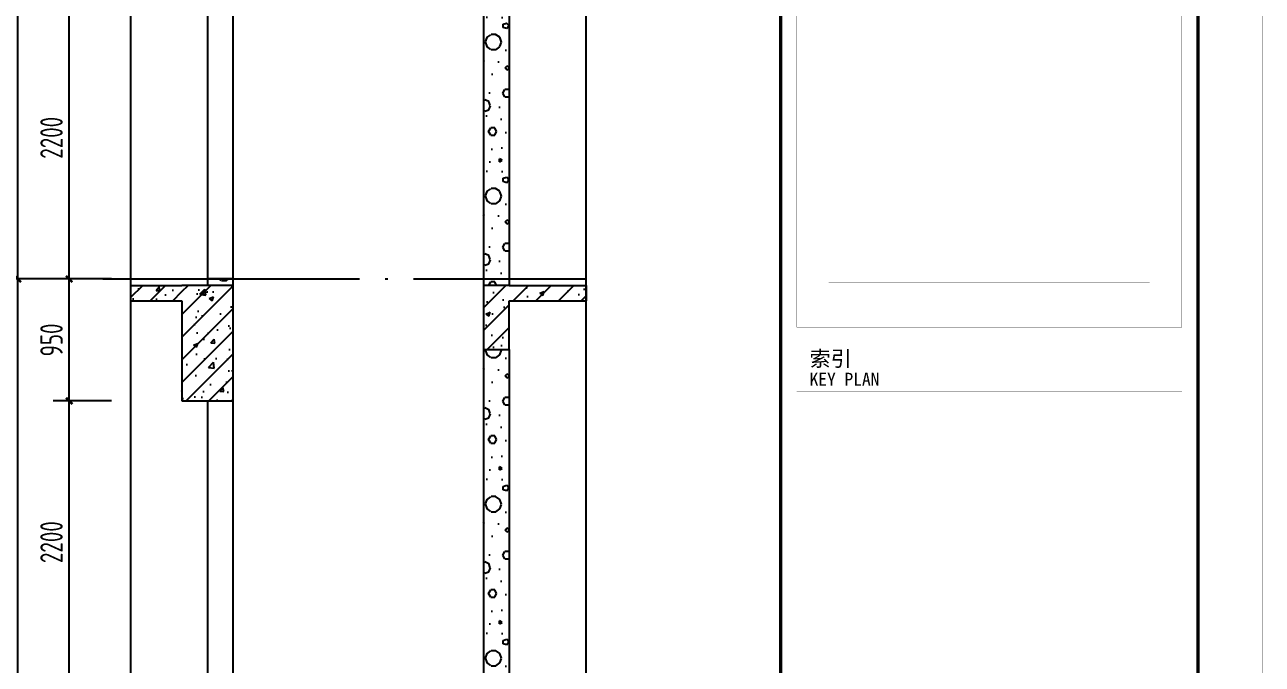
# Model space of a CAD drawing. Extents: x 116425 to 211028, y 11881 to 56060.
# Drawn here: x 201388 to 211028, y 24524 to 29506 of the extents above; entities that cross this region are included whole.
import ezdxf
from ezdxf.enums import TextEntityAlignment as Align
from ezdxf.xclip import XClip

# ---------------------------------------------------------------- set-up
doc = ezdxf.new("R2010")
doc.units = 0
doc.header["$LTSCALE"] = 1000
doc.header["$MEASUREMENT"] = 0
doc.header["$XCLIPFRAME"] = 0
doc.linetypes.add('DOTE', pattern=[2.42, 2, -0.2, 0.02, -0.2])
for name, color, linetype in [('01-标注_尺寸', 124, 'Continuous'), ('01-标注_符号', 200, 'Continuous'), ('05-填充_天正', 14, 'Continuous'), ('13#楼幕墙$0$A-TECH_结构', 21, 'Continuous'), ('A-C_窗', 140, 'Continuous'), ('A_AXIS-轴线', 36, 'DOTE'), ('A_STR-砌块墙', 121, 'Continuous'), ('A_STR-砼墙', 51, 'Continuous'), ('A_STR-砼柱', 51, 'Continuous'), ('X-104 13#平面$0$A-TECH_结构', 21, 'Continuous')]:
    doc.layers.add(name, color=color, linetype=linetype)
doc.layers.add('X-104 13#平面$0$000套内', color=226, linetype='Continuous', lineweight=30, plot=False)
doc.styles.add('_TCH_DIM_T3', font='ROS1', dxfattribs={"width": 0.8, "bigfont": 'JD'})
doc.styles.add('图签信息$0$华文细黑', font='STXIHEI_0.TTF', dxfattribs={"height": 10})
doc.dimstyles.new('_TCH_ARCH&&50', dxfattribs={"dimtxt": 175, "dimasz": 50, "dimexe": 125, "dimexo": 150, "dimgap": 50, "dimtad": 1, "dimdec": 0, "dimzin": 0, "dimdsep": 46, "dimtxsty": '_TCH_DIM_T3', "dimblk": 'ARCHTICK', "dimcen": 0.09, "dimclrt": 7, "dimazin": 2, "dimtfac": 1, "dimtdec": 0, "dimtix": 1, "dimtmove": 2, "dimatfit": 3, "dimfxl": 0, "dimtolj": 1, "dimtzin": 0, "dimarcsym": 0})
pattern_1 = [(45, (0, 0), (-88.38835, 88.38835), []), (50, (0, 0), (358.6301, -31.37607), [37.5, -412.5]), (355, (0, 0), (-69.37567, 376.09607), [30, -330]), (100.4514, (29.9, -2.6), (289.2547, 344.7198), [31.8701, -350.57106]), (46.1842, (0, 100), (533.6205, -82.7595), [56.25, -618.75]), (96.6356, (44.47, 93.1), (467.3314, 487.059), [47.8051, -525.8565]), (351.1842, (0, 100), (467.331, 487.0593), [45, -495]), (21, (50, 75), (298.45353, -201.30945), [37.5, -412.5]), (326, (50, 75), (121.65767, 362.575), [30, -330]), (71.4514, (74.87, 58.22), (420.1113, 161.26525), [31.8701, -350.57106]), (37.5, (0, 0), (6.07993, 166.44693), [0, -326, 0, -335, 0, -331.25]), (7.5, (0, 0), (131.53477, 197.20586), [0, -191, 0, -318.5, 0, -126.25]), (327.5, (-111.5, 0), (266.91122, -11.27744), [0, -125, 0, -390, 0, -517.5]), (317.5, (-161.5, 0), (291.59308, 50.0525), [0, -162.5, 0, -259, 0, -367.5])]
pattern_2 = [(0, (177, -183), (300, 600), [0, -600]), (0, (-174, -264), (300, 600), [0, -600]), (0, (21, -270), (300, 600), [0, -600]), (0, (234, -93), (300, 600), [0, -600]), (0, (-15, -300), (300, 600), [0, -600]), (0, (294, 285), (300, 600), [0, -600]), (0, (111, 237), (300, 600), [0, -600]), (0, (207, 162), (300, 600), [0, -600]), (0, (-282, 150), (300, 600), [0, -600]), (0, (12, 123), (300, 600), [0, -600]), (0, (-102, -30), (300, 600), [0, -600]), (0, (-96, -255), (300, 600), [0, -600]), (0, (129, -279), (300, 600), [0, -600]), (0, (294, -15), (300, 600), [0, -600]), (0, (-267, -108), (300, 600), [0, -600]), (0, (-216, -6), (300, 600), [0, -600]), (0, (18, -48), (300, 600), [0, -600]), (0, (-66, -135), (300, 600), [0, -600]), (0, (-114, 63), (300, 600), [0, -600]), (0, (-39, 288), (300, 600), [0, -600]), (0, (-243, -234), (300, 600), [0, -600]), (0, (87, 165), (300, 600), [0, -600]), (0, (-192, 174), (300, 600), [0, -600]), (0, (-240, 252), (300, 600), [0, -600]), (130.601294, (257.143, 97.143), (-1499.9999834, 1800.000008), [26.3416, -11037.111]), (18.43495, (214.29, 108.57), (1499.999994, 599.999996), [27.1052, -3767.6279]), (90, (214.3, 82.86), (300, 600), [25.7143, -1174.2857]), (161.56505, (240, 74.29), (-1500.000008, 599.999955), [27.1052, -3767.6279]), (53.1301, (240, 74.29), (300, 600), [28.5714, -2971.4285]), (135, (262.86, -231.43), (-300.00004, 599.99996), [24.2437, -1672.8126]), (45, (228.57, -231.43), (300, 600), [24.2437, -1672.8126]), (135, (245.71, -248.57), (-300.00004, 599.99996), [24.2437, -1672.8126]), (45, (245.71, -248.57), (300, 600), [24.2437, -1672.8126]), (116.56505, (-25.7, 171.43), (-5e-05, 1200), [31.9438, -638.8765]), (180, (-40, 200), (-300, 600), [34.2857, -565.7142]), (63.43495, (-88.57, 171.43), (3e-06, 1200), [31.9438, -638.8765]), (116.56505, (-74.3, 142.86), (-5e-05, 1200), [31.9438, -638.8765]), (0, (-74.3, 142.86), (300, 600), [34.2857, -565.7142]), (63.43495, (-40, 142.86), (3e-06, 1200), [31.9438, -638.8765]), (107.102728, (200, -31.429), (-899.9999656, 3000.0000048), [38.8613, -16282.9025]), (143.972626, (188.57, 5.714), (-5699.999928, 4199.999995), [38.8613, -8122.02]), (180, (157.14, 28.6), (-300, 600), [37.1429, -562.8571]), (36.027373, (88.57, 5.714), (5699.999958, 4199.999955), [38.8613, -8122.02]), (71.56505, (77.14, -28.57), (900.000005, 2999.999995), [36.1403, -3758.5928]), (107.102728, (88.571, -65.714), (-899.9999656, 3000.0000048), [38.8613, -16282.9025]), (143.972626, (120, -88.57), (-5699.999928, 4199.999995), [38.8613, -8122.02]), (0, (120, -88.6), (300, 600), [37.1429, -562.8571]), (36.027373, (157.143, -88.57), (5699.999958, 4199.999955), [38.8613, -8122.02]), (71.56505, (188.57, -65.71), (900.000005, 2999.999995), [36.1403, -3758.5928]), (150.25512, (205.714, 248.57), (-900.000002, 599.999993), [23.035, -4814.3196]), (90, (185.7, 237.14), (300, 600), [22.8571, -1177.1427]), (29.74488, (185.714, 237.14), (900, 599.999997), [23.035, -4814.3196]), (116.56505, (65.7, -177.14), (-5e-05, 1200), [31.9438, -638.8765]), (168.690067, (51.43, -148.57), (-2700.000002, 599.999985), [29.1373, -6089.6855]), (41.185925, (0, -162.857), (7499.9999546, 6599.9999423), [30.3718, -12725.802]), (90, (0, -191.43), (300, 600), [28.5714, -1171.4285]), (138.814074, (22.857, -211.429), (-7499.9998667, 6600.000042), [30.3718, -12725.802]), (16.699244, (22.857, -211.429), (9899.9999255, 2999.9999686), [29.8295, -12498.5375]), (60.945396, (51.43, -202.857), (299.999999, 599.9999947), [29.4161, -12325.3395]), (109.983106, (-185.714, 74.286), (-1500.0000056, 4199.999989), [33.442, -14012.1975]), (155.556045, (-197.143, 105.714), (-3900.000015, 1799.9999626), [34.523, -14465.1315]), (24.443955, (-260, 105.714), (3900.000002, 1799.9999913), [34.523, -14465.1315]), (70.016893, (-271.429, 74.286), (1500.0000045, 4199.9999896), [33.442, -14012.1975]), (109.983106, (-260, 42.857), (-1500.0000056, 4199.999989), [33.442, -14012.1975]), (160.016893, (-228.57, 31.43), (-1500.000001, 599.999973), [33.442, -6989.3775]), (19.983107, (-228.57, 31.43), (1499.999992, 599.999999), [33.442, -6989.3775]), (70.016893, (-197.143, 42.857), (1500.0000045, 4199.9999896), [33.442, -14012.1975]), (122.005383, (37.14, 20), (-300.00004, 599.99997), [26.9542, -5633.434]), (18.43495, (-2.86, 34.29), (1499.999994, 599.999996), [27.1052, -3767.6279]), (90, (-2.86, 8.57), (300, 600), [25.7143, -1174.2857]), (161.56505, (22.86, 0), (-1500.000008, 599.999955), [27.1052, -3767.6279]), (54.462322, (22.857, 0), (2099.999997, 2999.9999955), [24.578, -10298.2115]), (116.56505, (-137.14, -125.7), (-5e-05, 1200), [31.9438, -638.8765]), (180, (-151.4, -97.14), (-300, 600), [31.4286, -568.5714]), (59.036243, (-200, -125.714), (300.000001, 599.999997), [33.3197, -6963.822]), (120.963756, (-182.857, -154.286), (-300.000041, 599.999972), [33.3197, -6963.822]), (0, (-182.86, -154.3), (300, 600), [31.4286, -568.5714]), (63.43495, (-151.43, -154.3), (3e-06, 1200), [31.9438, -638.8765])]

# ---------------------------------------------------------------- blocks, each defined once
blk = doc.blocks.new('图框-A1')
for points, const_width in [([(0, 0), (841, 0), (841, 594), (0, 594)], 0.05), ([(766, 584), (25, 584), (25, 10), (766, 10)], 0.5)]:
    blk.add_lwpolyline(points, close=True, dxfattribs=dict(const_width=const_width))
blk = doc.blocks.new('13#楼幕墙')
at = {"layer": '13#楼幕墙$0$A-TECH_结构'}
blk.add_lwpolyline([(4402.3, 77600), (-600, 77600), (-600, 60000), (21800, 60000), (21800, 61600), (58100, 61600), (58100, 81220), (53261.3, 85280.2), (38100, 76526.8), (38100, 72300), (12409.7, 72300), (4402.3, 77600)], dxfattribs=at)
blk = doc.blocks.new('X-104 13#平面')
at = {"layer": 'X-104 13#平面$0$000套内'}
blk.add_lwpolyline([(4100, 77750), (4100, 68700), (-750, 68700), (-750, 59850), (21950, 59850), (21950, 61450), (58250, 61450), (58250, 71300), (48400, 71300), (48400, 73450), (53400, 73450), (53400, 80500), (58250, 80500), (58250, 81290.1), (53289, 85452.6), (37950, 76613.3), (37950, 72450), (12454.9, 72450), (4447.4, 77750)], close=True, dxfattribs=at)
at = {"xscale": 100, "yscale": 100, "zscale": 100}
for p in [(-10634.5, 42114.8), (-10634.5, -20285.2)]:
    blk.add_blockref('图框-A1', p, dxfattribs=at)
at = {"layer": 'X-104 13#平面$0$A-TECH_结构'}
blk.add_blockref('13#楼幕墙', (0, 0), dxfattribs=at)
blk = doc.blocks.new('图签信息')
at = {"const_width": 0.5}
blk.add_lwpolyline([(-65, 0), (0, 0), (0, 500.5), (-65, 500.5)], close=True, dxfattribs=at)
at = {"const_width": 0.05}
for points in [[(-62.5, 404.92), (-62.5, 227.83)], [(-62.5, 227.83), (-2.5, 227.83), (-2.5, 404.92)], [(-57.5, 234.85), (-7.5, 234.85)], [(-62.5, 227.83), (-2.5, 227.83)], [(-62.5, 217.74), (-2.5, 217.74)]]:
    blk.add_lwpolyline(points, dxfattribs=at)
at = {"style": '图签信息$0$华文细黑'}
for s, height, p in [('索引', 2.4, (-60.5, 224.14)), ('KEY PLAN', 2, (-60.5, 220.74))]:
    blk.add_text(s, height=height, dxfattribs=at).set_placement(p, align=Align.TOP_LEFT)
blk = doc.blocks.new('图签-A1')
at = {"color": 2}
blk.add_blockref('图签信息', (0, 0), dxfattribs=at)
blk = doc.blocks.new('_ArchTick')
at = {"color": 0, "linetype": 'ByBlock', "const_width": 0.4}
blk.add_lwpolyline([(-0.5, -0.5), (0.5, 0.5)], dxfattribs=at)
blk = doc.blocks.new('*D760')
at = {"layer": '01-标注_尺寸', "color": 0, "lineweight": -2, "transparency": 16777216}
for p, q in [((201995.2, 27525.4), (201209.1, 27525.4)), ((201334.1, 24375.4), (201334.1, 27525.4)), ((201995.2, 24375.4), (201209.1, 24375.4))]:
    blk.add_line(p, q, dxfattribs=at)
at = {"layer": 'Defpoints', "color": 0, "transparency": 16777216}
for p in [(201334.1, 27525.4), (202145.2, 27525.4), (202145.2, 24375.4)]:
    blk.add_point(p, dxfattribs=at)
at = {"layer": '01-标注_尺寸', "color": 0, "lineweight": -2, "transparency": 16777216, "xscale": 50, "yscale": 50, "zscale": 50}
for p, rotation in [((201334.1, 27525.4), 90), ((201334.1, 24375.4), 270)]:
    blk.add_blockref('_ArchTick', p, dxfattribs=dict(at, rotation=rotation))
at = {"layer": '01-标注_尺寸', "color": 7, "transparency": 16777216, "insert": (201196.6, 25950.4), "char_height": 175, "attachment_point": 5, "rotation": 90, "style": '_TCH_DIM_T3'}
blk.add_mtext('\\A1;3150', dxfattribs=at)
blk = doc.blocks.new('*D761')
at = {"layer": '01-标注_尺寸', "color": 0, "lineweight": -2, "transparency": 16777216}
for p, q in [((201995.2, 30875.4), (201209.1, 30875.4)), ((201334.1, 27525.4), (201334.1, 30875.4)), ((201995.2, 27525.4), (201209.1, 27525.4))]:
    blk.add_line(p, q, dxfattribs=at)
at = {"layer": 'Defpoints', "color": 0, "transparency": 16777216}
for p in [(201334.1, 30875.4), (202145.2, 30875.4), (202145.2, 27525.4)]:
    blk.add_point(p, dxfattribs=at)
at = {"layer": '01-标注_尺寸', "color": 0, "lineweight": -2, "transparency": 16777216, "xscale": 50, "yscale": 50, "zscale": 50}
for p, rotation in [((201334.1, 30875.4), 90), ((201334.1, 27525.4), 270)]:
    blk.add_blockref('_ArchTick', p, dxfattribs=dict(at, rotation=rotation))
at = {"layer": '01-标注_尺寸', "color": 7, "transparency": 16777216, "insert": (201196.6, 29200.4), "char_height": 175, "attachment_point": 5, "rotation": 90, "style": '_TCH_DIM_T3'}
blk.add_mtext('\\A1;3350', dxfattribs=at)
blk = doc.blocks.new('*D767')
at = {"layer": '01-标注_尺寸', "color": 0, "lineweight": -2, "transparency": 16777216}
for p, q in [((202064.6, 26575.4), (201609.1, 26575.4)), ((201734.1, 24375.4), (201734.1, 26575.4)), ((202064.6, 24375.4), (201609.1, 24375.4))]:
    blk.add_line(p, q, dxfattribs=at)
at = {"layer": 'Defpoints', "color": 0, "transparency": 16777216}
for p in [(201734.1, 26575.4), (202214.6, 26575.4), (202214.6, 24375.4)]:
    blk.add_point(p, dxfattribs=at)
at = {"layer": '01-标注_尺寸', "color": 0, "lineweight": -2, "transparency": 16777216, "xscale": 50, "yscale": 50, "zscale": 50}
for p, rotation in [((201734.1, 26575.4), 90), ((201734.1, 24375.4), 270)]:
    blk.add_blockref('_ArchTick', p, dxfattribs=dict(at, rotation=rotation))
at = {"layer": '01-标注_尺寸', "color": 7, "transparency": 16777216, "insert": (201596.6, 25475.4), "char_height": 175, "attachment_point": 5, "rotation": 90, "style": '_TCH_DIM_T3'}
blk.add_mtext('\\A1;2200', dxfattribs=at)
blk = doc.blocks.new('*D768')
at = {"layer": '01-标注_尺寸', "color": 0, "lineweight": -2, "transparency": 16777216}
for p, q in [((202064.6, 27525.4), (201609.1, 27525.4)), ((201734.1, 26575.4), (201734.1, 27525.4)), ((202064.6, 26575.4), (201609.1, 26575.4))]:
    blk.add_line(p, q, dxfattribs=at)
at = {"layer": 'Defpoints', "color": 0, "transparency": 16777216}
for p in [(201734.1, 27525.4), (202214.6, 27525.4), (202214.6, 26575.4)]:
    blk.add_point(p, dxfattribs=at)
at = {"layer": '01-标注_尺寸', "color": 0, "lineweight": -2, "transparency": 16777216, "xscale": 50, "yscale": 50, "zscale": 50}
for p, rotation in [((201734.1, 27525.4), 90), ((201734.1, 26575.4), 270)]:
    blk.add_blockref('_ArchTick', p, dxfattribs=dict(at, rotation=rotation))
at = {"layer": '01-标注_尺寸', "color": 7, "transparency": 16777216, "insert": (201596.6, 27050.4), "char_height": 175, "attachment_point": 5, "rotation": 90, "style": '_TCH_DIM_T3'}
blk.add_mtext('\\A1;950', dxfattribs=at)
blk = doc.blocks.new('*D769')
at = {"layer": '01-标注_尺寸', "color": 0, "lineweight": -2, "transparency": 16777216}
for p, q in [((202064.6, 29725.4), (201609.1, 29725.4)), ((201734.1, 27525.4), (201734.1, 29725.4)), ((202064.6, 27525.4), (201609.1, 27525.4))]:
    blk.add_line(p, q, dxfattribs=at)
at = {"layer": 'Defpoints', "color": 0, "transparency": 16777216}
for p in [(201734.1, 29725.4), (202214.6, 29725.4), (202214.6, 27525.4)]:
    blk.add_point(p, dxfattribs=at)
at = {"layer": '01-标注_尺寸', "color": 0, "lineweight": -2, "transparency": 16777216, "xscale": 50, "yscale": 50, "zscale": 50}
for p, rotation in [((201734.1, 29725.4), 90), ((201734.1, 27525.4), 270)]:
    blk.add_blockref('_ArchTick', p, dxfattribs=dict(at, rotation=rotation))
at = {"layer": '01-标注_尺寸', "color": 7, "transparency": 16777216, "insert": (201596.6, 28625.4), "char_height": 175, "attachment_point": 5, "rotation": 90, "style": '_TCH_DIM_T3'}
blk.add_mtext('\\A1;2200', dxfattribs=at)

msp = doc.modelspace()

# ---------------------------------------------------------------- hatches: boundary and pattern name
at = {"layer": '05-填充_天正'}
h = msp.add_hatch(dxfattribs=at)
h.set_pattern_fill('加气混凝土', color=256, scale=50, style=0)
h.set_pattern_definition(pattern_2)
h.paths.add_polyline_path([(205162.5, 30275.4), (204962.5, 30275.4), (204962.5, 27475.4), (205162.5, 27475.4)])
h = msp.add_hatch(dxfattribs=at)
h.set_pattern_fill('钢筋混凝土', color=256, scale=50, style=0)
h.set_pattern_definition(pattern_1)
h.paths.add_polyline_path([(202612.5, 27355.4), (202612.5, 27475.4), (202212.5, 27475.4), (202212.5, 27355.4)])
h = msp.add_hatch(dxfattribs=at)
h.set_pattern_fill('钢筋混凝土', color=256, scale=50, style=0)
h.set_pattern_definition(pattern_1)
h.paths.add_polyline_path([(202612.5, 26575.4), (203012.5, 26575.4), (203012.5, 27475.4), (202612.5, 27475.4)])
h = msp.add_hatch(dxfattribs=at)
h.set_pattern_fill('加气混凝土', color=256, scale=50, style=0)
h.set_pattern_definition(pattern_2)
h.paths.add_polyline_path([(203012.5, 27475.4), (203012.5, 27525.4), (202812.5, 27525.4), (202812.5, 27475.4)])
h = msp.add_hatch(dxfattribs=at)
h.set_pattern_fill('钢筋混凝土', color=256, scale=50, style=0)
h.set_pattern_definition(pattern_1)
h.paths.add_polyline_path([(204962.5, 26975.4), (205162.5, 26975.4), (205162.5, 27475.4), (204962.5, 27475.4)])
h = msp.add_hatch(dxfattribs=at)
h.set_pattern_fill('钢筋混凝土', color=256, scale=50, style=0)
h.set_pattern_definition(pattern_1)
h.paths.add_polyline_path([(205162.5, 27475.4), (205162.5, 27355.4), (205762.5, 27355.4), (205762.5, 27475.4)])
h = msp.add_hatch(dxfattribs=at)
h.set_pattern_fill('加气混凝土', color=256, scale=50, style=0)
h.set_pattern_definition(pattern_2)
h.paths.add_polyline_path([(205162.5, 26975.4), (204962.5, 26975.4), (204962.5, 24325.4), (205162.5, 24325.4)])

# ---------------------------------------------------------------- linework, layer by layer
at = {"layer": '01-标注_符号'}
for points in [[(202212.5, 40875.4), (202212.5, 30771.6), (202317.5, 30733.4), (202107.5, 30696.4), (202212.5, 30659.1), (202212.5, 20555.4)], [(205762.5, 20555.4), (205762.5, 30659.1), (205657.5, 30697.3), (205867.5, 30734.4), (205762.5, 30771.6), (205762.5, 40875.4)]]:
    msp.add_lwpolyline(points, dxfattribs=at)
at = {"layer": 'A-C_窗'}
for p, q in [((202812.5, 29725.4), (202812.5, 27525.4)), ((203012.5, 27525.4), (203012.5, 29725.4)), ((202812.5, 26575.4), (202812.5, 24375.4)), ((203012.5, 24375.4), (203012.5, 26575.4))]:
    msp.add_line(p, q, dxfattribs=at)
at = {"layer": 'A_AXIS-轴线'}
for p, q in [((203012.5, 18849.5), (203012.5, 41575.4)), ((201995.2, 27525.4), (205762.5, 27525.4))]:
    msp.add_line(p, q, dxfattribs=at)
at = {"layer": 'A_STR-砌块墙'}
for p, q in [((204962.5, 30275.4), (204962.5, 27475.4)), ((205162.5, 30275.4), (205162.5, 27475.4)), ((203012.5, 27525.4), (202812.5, 27525.4)), ((202812.5, 27525.4), (202812.5, 27475.4)), ((203012.5, 27475.4), (203012.5, 27525.4)), ((204962.5, 26975.4), (204962.5, 24325.4)), ((205162.5, 26975.4), (205162.5, 24325.4))]:
    msp.add_line(p, q, dxfattribs=at)
at = {"layer": 'A_STR-砼墙'}
for p, q in [((202212.5, 27475.4), (202612.5, 27475.4)), ((202212.5, 27475.4), (202212.5, 27355.4)), ((205162.5, 27475.4), (205762.5, 27475.4)), ((205762.5, 27475.4), (205762.5, 27355.4)), ((202212.5, 27355.4), (202612.5, 27355.4)), ((205162.5, 27355.4), (205762.5, 27355.4))]:
    msp.add_line(p, q, dxfattribs=at)
at = {"layer": 'A_STR-砼柱'}
for p, q in [((203012.5, 27475.4), (202612.5, 27475.4)), ((203012.5, 26575.4), (203012.5, 27475.4)), ((205162.5, 27475.4), (204962.5, 27475.4)), ((204962.5, 27475.4), (204962.5, 26975.4)), ((202612.5, 27355.4), (202612.5, 26575.4)), ((205162.5, 26975.4), (205162.5, 27355.4)), ((204962.5, 26975.4), (205162.5, 26975.4)), ((202612.5, 26575.4), (203012.5, 26575.4))]:
    msp.add_line(p, q, dxfattribs=at)

# ---------------------------------------------------------------- block references
at = {"xscale": 50, "yscale": 50, "zscale": 50}
for name, p in [('图框-A1', (168976.7, 15258.1)), ('图签-A1', (210526.7, 15758.1))]:
    msp.add_blockref(name, p, dxfattribs=at)
ref = msp.add_blockref('X-104 13#平面', (135059.8, 23721.2))
XClip(ref).set_block_clipping_path([(47300.0000000066, 8199.9999999998), (54100.0000000072, 18799.9999999998)])
ref = msp.add_blockref('X-104 13#平面', (144576.5, -38678.8))
XClip(ref).set_block_clipping_path([(47300.0000000066, 70599.9999999998), (54100.0000000072, 81199.9999999998)])

# ---------------------------------------------------------------- dimensions: what is measured, and where the dimension line sits
at = {"layer": '01-标注_尺寸'}
for p1, p2, distance, picture, middle in [((202145.2, 27525.4), (202145.2, 30875.4), 811.2, '*D761', (201196.6, 29200.4)), ((202214.6, 27525.4), (202214.6, 29725.4), 480.5, '*D769', (201596.6, 28625.4)), ((202145.2, 24375.4), (202145.2, 27525.4), 811.2, '*D760', (201196.6, 25950.4)), ((202214.6, 26575.4), (202214.6, 27525.4), 480.5, '*D768', (201596.6, 27050.4)), ((202214.6, 24375.4), (202214.6, 26575.4), 480.5, '*D767', (201596.6, 25475.4))]:
    dim = msp.add_aligned_dim(p1=p1, p2=p2, distance=distance, dimstyle='_TCH_ARCH&&50', dxfattribs=at)
    dim.commit()
    dim.dimension.update_dxf_attribs({"geometry": picture, "text_midpoint": middle})

doc.saveas('drawing.dxf')
